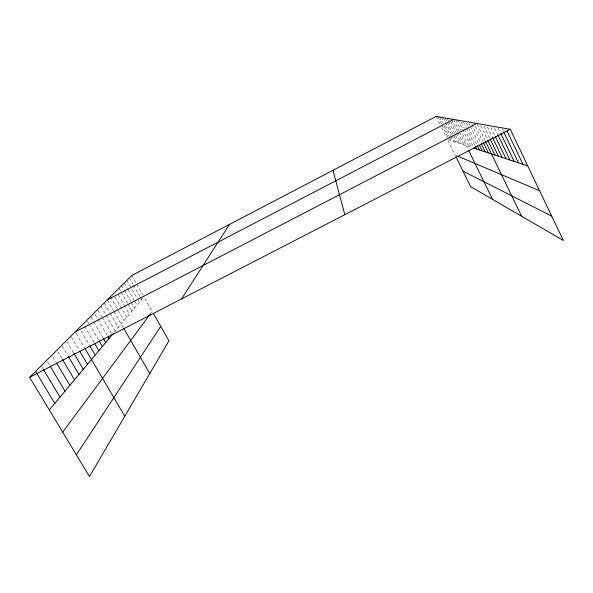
<?xml version="1.0" encoding="UTF-8"?>
<svg xmlns="http://www.w3.org/2000/svg" width="593" height="593" viewBox="0 0 593 593"><rect width="100%" height="100%" fill="white"/><g stroke="black" fill="none" stroke-linecap="round" stroke-linejoin="round"><path stroke-width="0.44" stroke-dasharray="2.96 2.22" d="M150.088 314.32L152.223 311.436L144.329 297.575M114.286 332.258L142.787 298.19M457.077 155.892L455.105 155.062L447.789 140.156M41.695 366.533L43.104 368.89M47.603 361.908L49.486 365.066M57.84 351.671L62.006 358.698M52.836 356.704L56.15 362.279M62.213 346.075L67.81 355.526M71.345 336.957L79.173 350.248M66.868 341.442L73.443 352.583M76.141 333.444L84.495 347.676M84.562 326.276L94.243 342.828M81.085 330.931L89.291 344.933M91.092 317.27L93.383 321.206M93.842 321.992L103.004 337.736M87.438 320.939L88.831 323.333M89.298 324.134L98.623 340.123M98.075 310.309L101.729 316.61M102.181 317.396L111.773 333.926M95.11 314.549L97.43 318.545M97.897 319.345L107.652 336.127M104.175 302.986L109.646 312.452M110.105 313.245L118.311 327.447M100.943 306.203L115.316 331.027M110.342 296.834L124.033 320.605M107.303 299.858L113.589 310.754M114.034 311.533L123.374 327.721M118.941 288.257L120.75 291.4M121.194 292.186L127.51 303.201M127.962 303.987L132.017 311.066M118.444 295.017L123.937 304.587M124.397 305.388L129.43 314.157M115.094 297.019L126.769 317.337M124.285 282.935L127.458 288.487M127.91 289.28L134.255 300.384M134.707 301.177L136.968 305.143M121.654 285.559L123.952 289.577M124.411 290.377L130.845 301.629M131.305 302.437L134.529 308.063M131.765 275.478L136.264 283.387M136.716 284.18L143.017 295.262M129.333 277.895L132.988 284.306M133.447 285.107L139.837 296.33M140.289 297.13L141.66 299.532M126.843 280.378L137.116 298.383M137.561 299.168L139.348 302.297M441.451 117.332L443.875 122.291M445.491 125.59L450.346 135.5M450.754 136.323L453.178 141.275M439.628 117.021L442.422 122.714M444.016 125.975L449.205 136.553M449.605 137.368L451.199 140.623M437.856 116.71L441.533 124.196M441.941 125.027L449.279 139.992L471.302 147.257L458.144 120.238M436.137 116.413L440.162 124.612M441.77 127.895L446.603 137.732M453.578 119.445L459.167 130.897M459.56 131.713L468.329 149.688M451.807 119.897L457.492 131.535M457.892 132.372L463.978 144.84M450.888 121.973L456.091 132.617M456.491 133.44L461.688 144.084M447.241 118.341L448.427 120.764M448.819 121.572L459.464 143.35M445.254 118L446.863 121.283M447.263 122.106L457.307 142.639M443.327 117.659L445.306 121.706M445.706 122.521L451.644 134.663M452.044 135.471L455.216 141.949M466.372 123.151L467.944 126.398M468.337 127.206L477.002 145.048M463.422 121.906L466.217 127.658M466.609 128.473L474.993 145.715M461.354 122.321L464.186 128.147M464.593 128.977L473.088 146.449M455.824 119.838L468.781 146.427M477.165 124.3L485.118 140.756M475.43 126.287L482.665 141.238M471.769 124.1L480.864 142.869M468.633 122.818L469.834 125.293M470.234 126.116L479.033 144.269M487.394 126.843L492.175 136.761M483.999 126.257L489.61 137.91M480.708 125.657L487.409 139.533M498.076 127.932L500.425 132.825M494.621 128.081L497.379 133.81M490.937 127.451L494.888 135.671M502.101 128.644L503.301 131.149"/><path stroke-width="0.89" d="M181.547 298.916L229.506 224.399M76.334 454.794L160.725 326.387M62.688 432.134L150.088 314.32M49.308 409.926L113.256 333.488M153.498 313.682L168.931 340.805L89.461 476.587L29.65 377.289L131.765 275.478L436.137 116.413L510.284 129.304L563.35 240.484L470.59 186.61L455.891 156.671M107.303 299.858L453.578 119.445M75.215 331.858L476.765 123.477M29.65 377.289L510.284 129.304M473.896 148.117L527.74 165.877M457.752 156.174L539.608 190.746M462.985 171.118L551.72 216.111M35.558 371.396L54.771 403.396M43.571 369.669L60.004 397.132M49.96 365.851L65.037 391.121M62.473 359.477L74.518 379.787M56.617 363.072L69.87 385.346M68.269 356.319L78.995 374.442M79.632 351.026L87.46 364.324M73.91 353.376L83.302 369.291M84.962 348.462L124.775 416.256M94.702 343.614L98.846 350.708M89.751 345.712L95.221 355.051M103.464 338.521L105.754 342.457M99.09 340.923L102.359 346.512M108.111 336.928L109.045 338.521M123.811 328.47L149.792 373.516M468.722 150.503L492.546 199.359M477.395 145.863L479.359 149.918M475.386 146.538L476.587 148.999M485.519 141.579L521.61 216.245M483.465 142.898L488.291 152.861M481.257 143.684L485.207 151.845M479.433 145.092L482.235 150.867M492.575 137.591L502.13 157.427M490.018 138.74L498.439 156.211M487.802 140.348L494.896 155.04M500.818 133.64L514.124 161.385M497.772 134.633L509.958 160.014M495.288 136.494L505.962 158.694M507.089 131.038L522.996 164.313M503.694 131.98L518.467 162.823M332.955 170.332L344.815 214.681"/></g></svg>
